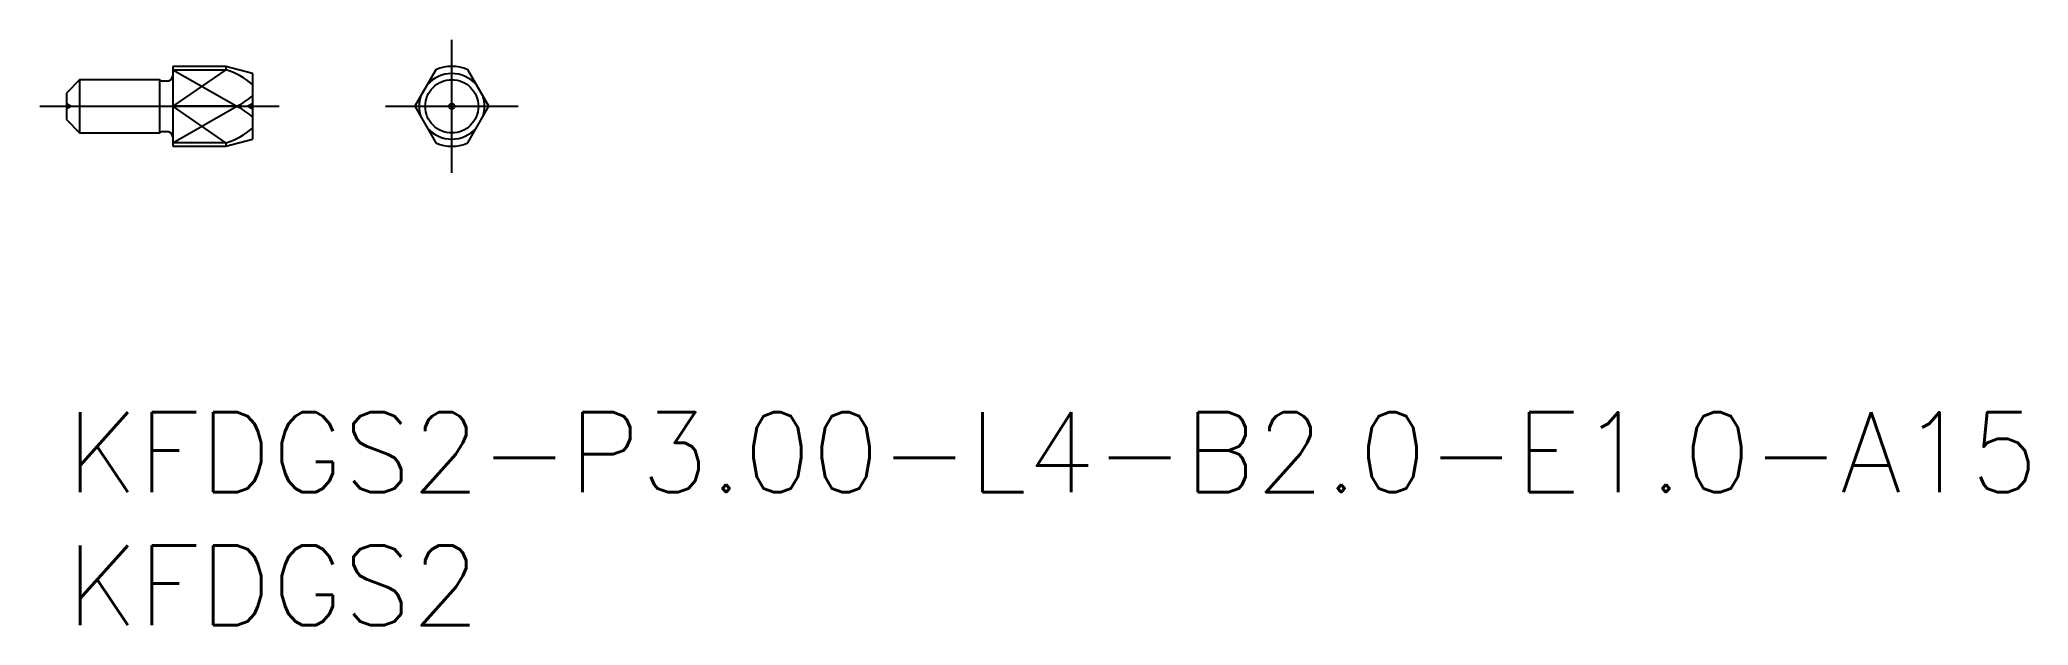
# Model space of a CAD drawing. Extents: x -1 to 73.8, y -8 to 14.
import ezdxf

# ---------------------------------------------------------------- set-up
doc = ezdxf.new("R2010")
doc.units = 0
doc.header["$LTSCALE"] = 0.5
doc.linetypes.add('CENTER', pattern=[50.8, 31.75, -6.35, 6.35, -6.35])
doc.linetypes.add('DASHED', pattern=[19.05, 12.7, -6.35])
for name, color, linetype in [('MSM_CENTER', 1, 'CENTER'), ('MSM_CONTINUOUS', 7, 'CONTINUOUS'), ('MSM_DASHED', 4, 'DASHED'), ('MSM_NARROW', 5, 'CONTINUOUS'), ('MSM_PART_NUMBER', 7, 'CONTINUOUS')]:
    doc.layers.add(name, color=color, linetype=linetype)
doc.styles.get("Standard").update_dxf_attribs({"font": 'txt.shx', "height": 0.5, "bigfont": 'bigfont.shx'})

# ---------------------------------------------------------------- blocks, each defined once
blk = doc.blocks.new('*U17')
at = {"layer": 'MSM_PART_NUMBER'}
blk.add_text('KFDGS2-P3.00-L4-B2.0-E1.0-A15', height=3, dxfattribs=at).set_placement((0, -3))
blk = doc.blocks.new('*U18')
at = {"layer": 'MSM_PART_NUMBER'}
blk.add_text('KFDGS2', height=3, dxfattribs=at).set_placement((0, -8))

msp = doc.modelspace()

# ---------------------------------------------------------------- linework, layer by layer
at = {"layer": 'MSM_CENTER'}
for p, q in [((14.5, 9), (14.5, 14)), ((-1, 11.5), (8, 11.5)), ((12, 11.5), (17, 11.5))]:
    msp.add_line(p, q, dxfattribs=at)
at = {"layer": 'MSM_CONTINUOUS'}
for p, q in [((6, 13), (4, 13)), ((4, 13), (4, 10)), ((4, 12.875), (6, 12.875)), ((7, 12.732), (6, 13)), ((6, 13), (6, 12.875)), ((7, 12.732), (7, 10.268)), ((13.9, 12.875), (13.106, 11.5)), ((15.894, 11.5), (15.1, 12.875)), ((0.5, 12.5), (0, 12)), ((0, 12), (0, 11)), ((3.5, 12.5), (0.5, 12.5)), ((0.5, 12.5), (0.5, 10.5)), ((3.5, 12.5), (3.5, 10.5)), ((3.8, 12.45), (3.632, 12.45)), ((6.414, 11.5), (4, 11.5)), ((13.106, 11.5), (13.9, 10.125)), ((15.1, 10.125), (15.894, 11.5)), ((0, 11), (0.5, 10.5)), ((0.5, 10.5), (3.5, 10.5)), ((3.632, 10.55), (3.8, 10.55)), ((6, 10.125), (4, 10.125)), ((4, 10), (6, 10)), ((6, 10), (7, 10.268)), ((6, 10.125), (6, 10))]:
    msp.add_line(p, q, dxfattribs=at)
msp.add_circle((14.5, 11.5), 0.1, dxfattribs=at)
for centre, radius, start, end in [((5.157, 10.18), 2.823, 49.2264, 72.30668), ((14.5, 11.5), 1.232, 41.57335, 138.42665), ((14.5, 11.5), 1.5, 66.42182, 113.57818), ((3.632, 12.65), 0.2, 228.59038, 270), ((3.8, 12.65), 0.2, 270, 0), ((5.157, 14.027), 2.823, 296.45662, 310.7736), ((5.157, 8.973), 2.823, 49.2264, 63.54338), ((14.5, 11.5), 1.232, 161.57335, 198.42665), ((14.5, 11.5), 1.232, 341.57335, 18.42665), ((3.632, 10.35), 0.2, 90, 131.40962), ((3.8, 10.35), 0.2, 0, 90), ((5.157, 12.82), 2.823, 287.69332, 310.7736), ((14.5, 11.5), 1.232, 221.57335, 318.42665), ((14.5, 11.5), 1.5, 246.42182, 293.57818)]:
    msp.add_arc(centre, radius, start, end, dxfattribs=at)
at = {"layer": 'MSM_DASHED'}
for p, q in [((0.173, 11.5), (0, 11.6)), ((0, 11.4), (0.173, 11.5)), ((7, 11.6), (6.827, 11.5)), ((6.827, 11.5), (7, 11.4))]:
    msp.add_line(p, q, dxfattribs=at)
msp.add_circle((14.5, 11.5), 1, dxfattribs=at)
at = {"layer": 'MSM_NARROW'}
for p, q in [((4, 12.875), (6.414, 11.5)), ((6, 12.875), (4, 11.5)), ((4, 10.125), (6.414, 11.5)), ((6, 10.125), (4, 11.5))]:
    msp.add_line(p, q, dxfattribs=at)

# ---------------------------------------------------------------- block references
at = {"layer": 'MSM_CONTINUOUS'}
for name in ['*U17', '*U18']:
    msp.add_blockref(name, (0, 0), dxfattribs=at)

doc.saveas('drawing.dxf')
